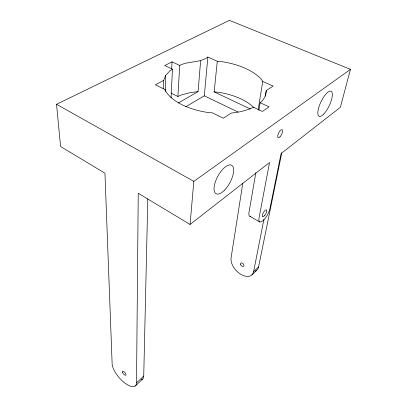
<?xml version="1.0" encoding="UTF-8"?>
<svg xmlns="http://www.w3.org/2000/svg" width="407" height="407" viewBox="0 0 407 407"><rect width="100%" height="100%" fill="white"/><g stroke="black" fill="none" stroke-linecap="round" stroke-linejoin="round"><path stroke-width="0.61" d="M165.491 91.382L165.593 75.595L169.719 70.976L172.471 69.17L164.749 65.537L172.019 61.854L179.711 65.42C188.634 60.729 199.628 63.283 207.855 57.051L217.302 61.254L221.393 61.63A51.735 26.063 5.9 0 1 261.299 79.329L262.734 81.461L273.122 86.086L266.29 90.491L265.344 96.123M136.523 382.875L138.243 193.259L190.059 224.455L269.536 162.52L259.01 218.106A9.804 3.383 -60.6 0 0 263.044 220.63A9.804 3.383 -60.6 0 0 269.917 208.684L281.105 153.5L340.344 107.336L350.468 69.348L229.395 20.35L56.532 104.289L60.587 146.505L104.95 173.214L112.134 363.807A16.875 6.848 49.1 0 0 124.466 382.748A16.875 6.848 49.1 0 0 136.523 382.875L143.732 376.027L147.807 198.702M163.349 88.65L163.675 80.398L165.593 75.595M165.094 90.868L165.15 89.611L155.357 84.793L163.675 80.398M171.683 68.808L172.019 61.854M171.052 97.929L172.471 69.17M171.088 93.127L177.905 96.484L179.711 65.42M178.332 102.971L198.077 91.606L200.626 60.872M190.059 224.455L193.824 181.38L350.468 69.348M185.785 106.746L204.314 95.843L207.855 57.051M250.259 108.949L214.148 91.87L217.302 61.254M266.29 90.491L265.593 95.533L262.556 100.636L260.144 102.717L258.928 110.185M242.811 183.175L231.079 257.89A14.006 8.583 47.4 0 0 240.669 274.242A14.006 8.583 47.4 0 0 253.612 271.627L258.572 266.921L281.766 152.915M258.114 109.992L262.734 81.461M255.881 172.532L248.972 212.469A9.717 3.515 -60.7 0 0 250.656 216.412M253.612 271.627L263.924 219.287M135.419 385.877L142.577 379.054M251.862 274.913L256.802 270.207M177.905 96.484L181.201 95.009L189.55 92.75L198.077 91.606M214.148 91.87L218.086 92.231A49.7 26.959 5.9 0 1 253.983 107.682M260.144 102.717L269.124 106.878L262.388 111.447L253.352 107.199L249.964 108.928L240.883 111.66L231.207 113.105L223.28 118.218L212.418 112.871L207.779 112.454A51.735 26.063 5.9 0 1 166.158 91.906L165.15 89.611M204.314 95.843L238.115 112.088M56.532 104.289L193.824 181.38M249.878 216.321L259.808 221.922M143.732 376.027A16.697 6.99 49 0 1 141.26 379.756M258.572 266.921A13.884 8.633 47.3 0 1 255.275 271.199M264.509 215.7A3.922 1.353 -60.6 0 0 266.468 209.946A3.922 1.353 -60.6 0 0 262.561 214.387A3.922 1.353 -60.6 0 0 264.509 215.7M323.901 113.919A13.889 4.574 -64.5 0 0 331.888 92.099A13.889 4.574 -64.5 0 0 319.48 105.332A13.889 4.574 -64.5 0 0 323.901 113.919M224.532 190.125A16.229 6.843 -61.4 0 0 231.995 165.486A16.229 6.843 -61.4 0 0 215.028 182.855A16.229 6.843 -61.4 0 0 224.532 190.125M280.041 136.772A4.452 1.664 -63.6 0 0 282.326 129.864A4.452 1.664 -63.6 0 0 278.042 134.407A4.452 1.664 -63.6 0 0 280.041 136.772M240.649 264.519A2.101 1.287 47.4 0 0 243.574 266.31A2.101 1.287 47.4 0 0 242.501 263.253A2.101 1.287 47.4 0 0 240.649 264.519M122.614 372.7A2.528 1.028 49.1 0 0 125.783 375.188A2.528 1.028 49.1 0 0 124.176 371.795A2.528 1.028 49.1 0 0 122.614 372.7"/></g></svg>
